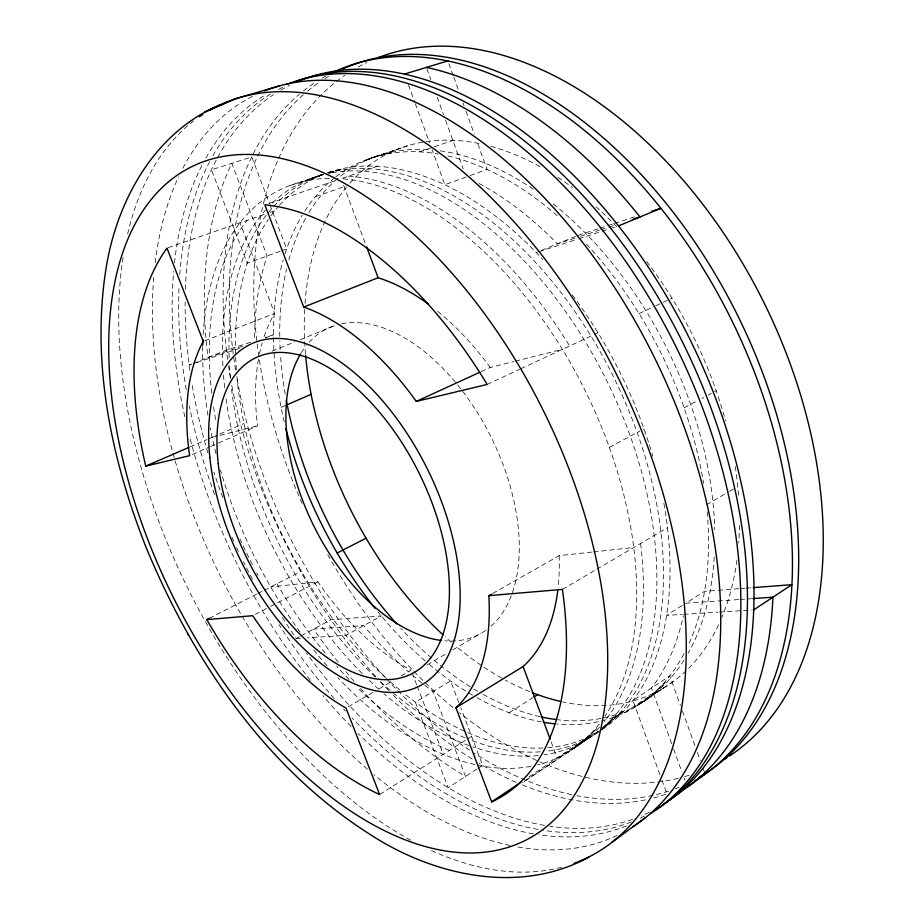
<?xml version="1.0" encoding="UTF-8"?>
<svg xmlns="http://www.w3.org/2000/svg" width="924" height="924" viewBox="0 0 924 924"><rect width="100%" height="100%" fill="white"/><g stroke="black" fill="none" stroke-linecap="round" stroke-linejoin="round"><path stroke-width="0.69" stroke-dasharray="4.62 3.46" d="M598.498 731.681L573.284 748.556L579.567 744.386L597.147 728.262L579.567 744.386L522.695 782.489M602.667 727.869L616.239 715.488L602.483 728.077A313.097 186.509 63.7 0 0 606.929 381.081A313.097 186.509 63.7 0 0 328.909 173.285M601.281 729.81L622.522 711.295L601.616 729.59M663.825 687.814L636.959 705.497L647.239 698.983L665.372 682.64L647.239 698.983L642.688 702.125M643.231 701.778L673.608 681.288M529.036 776.818L588.392 737.04M624.589 712.785L653.742 693.243M524.208 781.519L576.38 746.523L566.943 752.806M579.567 744.386L582.744 742.249L573.284 748.556M600.126 730.572L585.851 740.124L589.073 737.999M476.934 769.034L448.175 787.722L415.373 702.125L450.623 681L458.754 702.413M478.066 768.294L482.628 765.338L460.787 707.772M682.178 605.497L666.574 615.384L682.27 614.402M379.649 794.536L466.458 739.65M467.671 738.888L473.689 735.088M509.055 712.727L532.825 697.701M594.779 733.795L600.3 730.295M601.409 729.602L604.723 727.5M427.188 664.841L445.53 654.1M452.876 649.803L481.011 633.333M562.404 589.408L595.599 569.923M596.835 569.196L667.486 527.708M706.479 504.816L728.262 492.03M729.452 491.325L735.389 487.837M348.117 706.895L372.915 692.434M379.036 688.865L391.164 681.785M401.166 675.952L411.076 670.166A221.922 129.198 63.7 0 1 317.948 581.808L270.732 586.936M492.538 593.554L559.147 555.636L592.134 552.055M282.351 617.486A405.521 246.05 63.7 0 0 296.165 638.496L299.907 636.474M301.166 635.804L330.896 619.75L381.266 615.927L345.876 635.4L307.519 637.791M609.309 447.32L639.766 431.231M643.185 429.417L644.04 428.967M684.106 407.807L697.089 400.947M701.917 398.406L703.522 397.551M708.304 395.022L711.492 393.347M714.656 391.672L716.239 390.84M255.255 614.379L269.334 607.068M270.605 606.398L317.948 581.808M209.355 618.295L256.664 594.12M257.946 593.474L263.063 590.852M264.333 590.205L301.409 571.263M487.156 384.453L519.577 369.323M520.882 368.722L593.312 334.927M594.479 334.384L597.99 332.744M639.061 313.594L654.492 306.387M655.74 305.809L662 302.899M663.247 302.31L672.002 298.233M481.138 371.644L490.217 367.475L513.813 361.55M192.238 454.504L209.217 447.066M210.533 446.5L217.059 443.636M218.364 443.058L257.542 425.906A221.922 129.198 63.7 0 1 258.454 359.228M190.009 446.927L206.941 439.57M208.235 439.004L217.302 435.077M219.866 433.957L244.005 423.481M281.092 407.368L285.955 405.266M536.255 252.564L537.583 252.009M541.579 250.369L575.513 236.371M272.026 351.201L294.791 341.892M300.127 339.709L335.158 325.444A170.697 99.168 63.7 0 0 306.756 345.102M239.316 348.475L196.004 362.809M265.303 338.057L273.516 334.765L265.442 337.399M191.88 363.941L189.201 365.015L194.641 363.248M193.22 363.409L226.415 350.15L253.326 341.36M204.608 340.841L274.636 313.409L239.986 222.8M321.24 174.936L308.408 179.753L323.331 174.243M323.1 174.44L315.477 177.362L323.204 174.463M376.819 156.156L363.744 161.053L407.507 145.807M280.145 251.247L247.251 263.259L211.446 169.808L251.767 156.918L269.462 203.557M281.45 250.774L286.659 248.868L269.97 204.885M466.158 177.004L444.848 184.731L432.051 149.642M470.108 175.572L487.052 169.439L476.772 140.945M168.168 247.69L266.216 213.71M270.097 212.358L274.832 210.718M315.28 196.697L346.304 185.943M268.953 203.407L334.361 181M377.454 166.239L341.175 178.667A316.1 185.019 63.7 0 1 586.128 392.619A316.1 185.019 63.7 0 1 604.897 716.285M419.45 151.859L433.021 147.205M434.361 146.743L453.222 140.286M289.87 185.551L322.984 174.694A313.097 186.509 63.7 0 0 272.395 202.98M322.233 174.601L311.469 178.251L323.516 174.601M367.105 159.459L400.496 148.175M373.862 157.172L380.827 154.828M318.572 175.849L325.421 173.539M328.343 172.534L332.501 171.148M578.077 235.32L598.452 228.667M599.803 228.216L606.606 225.999M607.957 225.56L613.397 223.781M614.749 223.342L635.123 216.69M242.654 346.234L207.958 357.519A401.686 247.759 63.7 0 1 231.785 163.305L267.117 256.006A308.235 188.796 63.7 0 0 254.654 340.887M574.982 238.126L557.38 243.844A308.235 188.796 63.7 0 0 477.616 182.709M580.399 236.359L599.353 230.192M600.716 229.753L607.484 227.547M608.835 227.108L614.252 225.352M538.992 251.675L577.396 239.235M578.771 238.785L600.716 231.67M602.09 231.231L608.951 229.013M610.325 228.563L617.174 226.345M327.766 172.915L342.388 169.138L328.032 172.869M374.058 157.115L391.048 152.668L381.208 155.174M328.725 173.25L335.25 171.552L329.048 173.123M212.15 437.306L257.542 425.906M515.199 361.203L562.393 349.353M593.566 551.894L633.714 547.539M738.9 588.715L704.55 591.325L685.758 603.233L738.634 599.561M740.332 588.6L744.617 588.276M746.049 588.172L751.778 587.733M740.066 599.457L745.784 599.064M747.216 598.96L751.501 598.671M296.165 638.496L300.416 638.23M683.702 614.31L717.948 612.173M719.38 612.081L752.194 610.036M412.092 672.845L416.689 684.857M417.209 686.197L443.254 754.319M343.67 185.366L365.638 244.271M551.154 741.822L557.172 757.957M408.431 84.858L414.83 102.402M415.315 103.754L429.591 142.897M659.955 774.67L632.894 700.461L669.761 675.894L680.422 705.462M661.919 780.064L666.839 793.554M426.9 68.757L430.827 79.58M437.202 97.17L443.589 114.761M445.553 120.178L463.213 168.884M671.667 743.647L651.501 688.057A308.235 188.796 63.7 0 0 683.356 615.834M673.631 749.075L681.993 772.129M683.956 777.546L684.95 780.26M448.868 63.594L453.268 75.803M453.765 77.166L458.662 90.725M463.063 102.945L464.044 105.659M465.996 111.088L474.324 134.153M682.362 710.845L695.46 747.146M697.401 752.517L700.311 760.591M703.222 768.653L704.677 772.683M683.979 660.198A304.458 190.46 63.7 0 1 603.638 717.913M600.819 718.479A304.458 190.46 63.7 0 1 557.357 719.692M539.801 716.608A304.458 190.46 63.7 0 1 481.127 693.266M477.5 691.175A304.458 190.46 63.7 0 1 473.908 689.038M470.339 686.844A304.458 190.46 63.7 0 1 400.785 628.332M285.204 394.121A304.458 190.46 63.7 0 1 280.526 355.139M280.191 349.595A304.458 190.46 63.7 0 1 279.857 340.852M279.764 336.544A304.458 190.46 63.7 0 1 286.59 269M288.865 260.06A304.458 190.46 63.7 0 1 307.057 215.754M308.963 212.543A304.458 190.46 63.7 0 1 430.422 149.78M440.147 150.831A304.458 190.46 63.7 0 1 534.222 189.859M553.349 204.031A304.458 190.46 63.7 0 1 714.714 529.718M714.24 556.999A304.458 190.46 63.7 0 1 688.126 653.28M684.037 653.684A305.394 190.055 63.7 0 1 556.537 724.012M541.533 721.91A305.394 190.055 63.7 0 1 476.207 697.285M472.545 695.183A305.394 190.055 63.7 0 1 428.759 663.986M425.179 660.926A305.394 190.055 63.7 0 1 378.182 612.196M284.269 421.922A305.394 190.055 63.7 0 1 283.171 259.921M285.042 253.73A305.394 190.055 63.7 0 1 302.206 215.2M304.781 211.053A305.394 190.055 63.7 0 1 333.529 178.632M335.758 176.865A305.394 190.055 63.7 0 1 438.091 153.95M447.793 155.902A305.394 190.055 63.7 0 1 557.83 216.204M586.497 244.132A305.394 190.055 63.7 0 1 703.591 483.437M707.172 511.861A305.394 190.055 63.7 0 1 688.969 643.647M360.476 688.519A401.686 247.759 63.7 0 0 465.534 776.437L433.148 691.475A308.235 188.796 63.7 0 1 413.074 675.756M354.1 681.311A401.686 247.759 63.7 0 1 345.195 670.812M338.242 662.242A401.686 247.759 63.7 0 1 313.663 629.059L363.709 625.583A308.235 188.796 63.7 0 0 408.593 671.898M665.892 794.259A397.932 249.353 63.7 0 1 652.332 798.301M645.518 799.861A397.932 249.353 63.7 0 1 521.067 784.43M516.123 782.328A397.932 249.353 63.7 0 1 479.129 763.282M472.152 759.02A397.932 249.353 63.7 0 1 392.515 694.398M388.738 690.517A397.932 249.353 63.7 0 1 380.341 681.635M375.756 676.599A397.932 249.353 63.7 0 1 231.589 384.176M230.423 377.685A397.932 249.353 63.7 0 1 228.528 365.916M227.581 359.355A397.932 249.353 63.7 0 1 299.214 94.398M303.442 90.933A397.932 249.353 63.7 0 1 315.465 82.294M322.245 78.113A397.932 249.353 63.7 0 1 325.675 76.172M649.156 812.323A405.521 246.05 63.7 0 1 641.649 815.788M632.674 819.299A405.521 246.05 63.7 0 1 549.815 826.252M544.502 825.398A405.521 246.05 63.7 0 1 306.56 653.21M257.981 575.409A405.521 246.05 63.7 0 1 256.722 573.03M252.379 564.633A405.521 246.05 63.7 0 1 240.044 539.004M222.846 497.609A405.521 246.05 63.7 0 1 213.871 472.129M207.9 452.956A405.521 246.05 63.7 0 1 191.707 382.213M189.905 370.293A405.521 246.05 63.7 0 1 185.135 302.033M185.366 289.385A405.521 246.05 63.7 0 1 273.608 94.583M280.792 90.102A405.521 246.05 63.7 0 1 289.501 85.389M597.897 732.016A311.134 187.445 63.7 0 1 547.747 747.701M542.942 748.001A311.134 187.445 63.7 0 1 403.453 692.954M399.826 689.985A311.134 187.445 63.7 0 1 389.928 681.473M386.359 678.251A311.134 187.445 63.7 0 1 236.925 376.576M236.371 369.808A311.134 187.445 63.7 0 1 268.26 219.577M271.102 215.569A311.134 187.445 63.7 0 1 277.558 207.438M279.418 205.313A311.134 187.445 63.7 0 1 322.961 174.497M327.904 172.649A311.134 187.445 63.7 0 1 542.85 259.54M572.36 295.01A311.134 187.445 63.7 0 1 652.829 456.179M663.894 503.337A311.134 187.445 63.7 0 1 601.963 729.498M327.743 172.869A312.116 186.983 63.7 0 1 633.968 423.804A312.116 186.983 63.7 0 1 545.922 751.316M540.217 751.836A312.116 186.983 63.7 0 1 470.143 739.87M465.038 737.814A312.116 186.983 63.7 0 1 380.538 681.889M375.375 677.061A312.116 186.983 63.7 0 1 231.127 385.192M230.446 378.332A312.116 186.983 63.7 0 1 229.533 365.985M229.164 357.773A312.116 186.983 63.7 0 1 323.111 174.266M631.265 821.979A406.814 245.461 63.7 0 1 543.543 830.364M538.08 829.463A406.814 245.461 63.7 0 1 352.148 718.087M345.472 711.018A406.814 245.461 63.7 0 1 343.578 708.974M334.269 698.59A406.814 245.461 63.7 0 1 278.979 624.624M252.448 579.221A406.814 245.461 63.7 0 1 243.439 561.7M238.461 551.432A406.814 245.461 63.7 0 1 236.636 547.562M233.657 541.094A406.814 245.461 63.7 0 1 231.912 537.202M214.587 494.525A406.814 245.461 63.7 0 1 189.339 405.948M186.255 389.616A406.814 245.461 63.7 0 1 179.106 285.828M179.776 274.567A406.814 245.461 63.7 0 1 209.598 161.792M212.89 155.752A406.814 245.461 63.7 0 1 271.252 93.624M278.517 89.466A406.814 245.461 63.7 0 1 283.506 86.902M644.386 816.111A406.814 245.461 63.7 0 1 637.883 819.207M617.14 835.423A412.081 242.966 63.7 0 1 515.396 846.534M509.956 845.448A412.081 242.966 63.7 0 1 373.862 774.624M367.44 769.23A412.081 242.966 63.7 0 1 153.973 274.312M155.186 262.82A412.081 242.966 63.7 0 1 178.586 176.865M182.871 168.191A412.081 242.966 63.7 0 1 252.933 96.131M599.318 723.966A316.1 185.019 63.7 0 1 537.699 764.841M530.896 766.331A316.1 185.019 63.7 0 1 337.895 677.731M327.073 665.846A316.1 185.019 63.7 0 1 313.213 649.283M300.057 632.028A316.1 185.019 63.7 0 1 220.443 469.946M215.973 453.568A316.1 185.019 63.7 0 1 210.175 427.708M207.946 415.315A316.1 185.019 63.7 0 1 202.726 346.523M203.211 334.465A316.1 185.019 63.7 0 1 332.074 178.309M449.411 750.427A315.096 185.516 63.7 0 1 357.195 687.548M349.041 679.463A315.096 185.516 63.7 0 1 336.775 666.423M325.329 653.233A315.096 185.516 63.7 0 1 276.934 583.76M215.615 419.473A315.096 185.516 63.7 0 1 213.375 405.682M211.758 393.243A315.096 185.516 63.7 0 1 247.043 220.351M348.533 176.149A315.096 185.516 63.7 0 1 569.611 345.98M640.575 543.52A315.096 185.516 63.7 0 1 603.996 721.875M599.445 727.13A315.096 185.516 63.7 0 1 563.49 753.718M598.463 731.404A313.097 186.509 63.7 0 1 544.017 754.839M538.369 755.532A313.097 186.509 63.7 0 1 472.742 746.869M469.022 745.564A313.097 186.509 63.7 0 1 383.934 693.774M378.69 689.165A313.097 186.509 63.7 0 1 368.318 679.544M362.208 673.538A313.097 186.509 63.7 0 1 226.08 398.891M224.705 387.861A313.097 186.509 63.7 0 1 223.435 374.093M222.915 365.869A313.097 186.509 63.7 0 1 265.569 210.095M626.507 825.894A408.119 244.86 63.7 0 1 538.935 834.753M533.483 833.864A408.119 244.86 63.7 0 1 358.038 733.46M351.085 726.53A408.119 244.86 63.7 0 1 322.903 695.61M310.406 680.341A408.119 244.86 63.7 0 1 189.432 436.116M184.823 416.759A408.119 244.86 63.7 0 1 173.643 271.344M174.474 262.924A408.119 244.86 63.7 0 1 202.668 163.975M205.937 157.935A408.119 244.86 63.7 0 1 265.223 95.033M561.7 867.209A418.849 239.559 63.7 0 1 430.238 849.976M410.718 840.17A418.849 239.559 63.7 0 1 123.123 257.265M127.639 233.945A418.849 239.559 63.7 0 1 193.532 120.998M259.448 354.054A221.922 129.198 63.7 0 1 262.104 343.162M264.102 336.671A221.922 129.198 63.7 0 1 274.636 313.409M437.71 311.353A221.922 129.198 63.7 0 1 490.217 367.475M559.147 555.636A221.922 129.198 63.7 0 1 558.061 587.93M485.77 630.33A170.697 99.168 63.7 0 1 444.952 640.817M301.224 352.887A170.697 99.168 63.7 0 1 304.955 347.401M341.499 323.816A170.697 99.168 63.7 0 1 491.337 437.572A170.697 99.168 63.7 0 1 491.141 626.091M718.56 624.832A300.762 191.996 63.7 0 1 562.647 701.894M529.683 691.626A300.762 191.996 63.7 0 1 505.324 680.087M501.732 678.101A300.762 191.996 63.7 0 1 455.509 645.83M451.339 642.284A300.762 191.996 63.7 0 1 445.16 636.798M305.521 354.296A300.762 191.996 63.7 0 1 304.677 308.928M305.024 303.43A300.762 191.996 63.7 0 1 346.257 187.353M349.803 183.206A300.762 191.996 63.7 0 1 479.741 143.67M490.875 146.35A300.762 191.996 63.7 0 1 542.238 167.879M557.83 177.362A300.762 191.996 63.7 0 1 572.591 187.653M596.038 206.745A300.762 191.996 63.7 0 1 616.978 226.958M646.65 261.55A300.762 191.996 63.7 0 1 725.559 420.951M735.238 466.528A300.762 191.996 63.7 0 1 738.703 497.666M739.466 525.271A300.762 191.996 63.7 0 1 738.703 543.023M736.948 560.048A300.762 191.996 63.7 0 1 721.817 617.498M689.2 775.236A391.822 251.79 63.7 0 1 683.737 776.876M678.228 778.32A391.822 251.79 63.7 0 1 459.517 712.82M452.876 707.449A391.822 251.79 63.7 0 1 326.403 552.298M302.079 503.453A391.822 251.79 63.7 0 1 344.906 75.214M358.258 66.955A391.822 251.79 63.7 0 1 366.886 62.497M679.128 787.236A396.685 249.861 63.7 0 1 675.225 788.761M668.606 791.083A396.685 249.861 63.7 0 1 576.969 795.714M571.61 794.64A396.685 249.861 63.7 0 1 474.289 753.21M469.658 750.207A396.685 249.861 63.7 0 1 236.694 376.588M235.585 369.97A396.685 249.861 63.7 0 1 303.291 94.722M307.611 91.037A396.685 249.861 63.7 0 1 320.154 81.693M324.948 78.598A396.685 249.861 63.7 0 1 328.621 76.38"/><path stroke-width="1.39" d="M612.058 842.168L644.606 818.294M669.299 800.299L705.162 774.035M491.302 594.259L488.831 595.657A229.152 125.156 63.7 0 1 455.925 707.772L491.66 801.859L520.847 782.305M753.626 609.944L791.845 584.684L753.21 587.618M534.026 696.939L537.618 694.663M455.925 707.772L523.088 666.539A221.922 129.198 63.7 0 0 557.738 590.725M206.803 619.6L252.702 615.707A229.152 125.156 63.7 0 0 346.026 708.119L379.649 794.536A326.507 179.36 63.7 0 1 206.803 619.6L209.355 618.295M337.144 553.002L366.077 538.218M219.508 105.093C152.91 133.195 115.211 203.834 105.405 272.638C91.638 365.534 111.758 460.175 145.784 546.604L146.131 547.493C193.405 661.688 267.094 770.154 373.423 836.555C436.163 876.322 520.582 894.478 588.703 857.229M416.285 401.409L487.156 384.453A326.507 179.36 63.7 0 0 264.865 204.805L303.707 307.057A229.152 125.156 63.7 0 1 416.285 401.409L479.833 372.245M226.796 102.275L204.874 111.966L236.29 98.51L280.838 85.482M145.726 466.146L189.628 455.648A229.152 125.156 63.7 0 1 203.28 341.36L166.99 248.106A326.507 179.36 63.7 0 0 145.726 466.146L188.704 447.493M287.168 404.735L311.111 394.34M618.549 225.895L660.937 208.258L651.432 211.365M303.707 307.057L378.124 277.743A221.922 129.198 63.7 0 1 428.332 304.112M633.206 219.184L639.974 216.978A401.686 247.759 63.7 0 0 426.414 67.406M404.493 74.07L447.886 60.88M488.831 595.657L562.404 589.408A326.507 179.36 63.7 0 1 491.66 801.859M752.933 598.567L772.938 597.181A401.686 247.759 63.7 0 1 687.398 787.04M188.046 634.384L188.427 635.007M366.643 246.951L378.124 277.743M523.088 666.539L550.161 739.142M556.098 719.53A304.458 190.46 63.7 0 1 541.06 716.897M396.673 623.827A304.458 190.46 63.7 0 1 286.255 400M554.042 723.758A305.394 190.055 63.7 0 1 544.04 722.36M375.144 608.431A305.394 190.055 63.7 0 1 285.897 428.563M335.123 71.402A397.932 249.353 63.7 0 1 728.366 313.582A397.932 249.353 63.7 0 1 694.571 780.919M299.896 80.688A405.521 246.05 63.7 0 1 688.495 336.486A405.521 246.05 63.7 0 1 662.381 804.919M295.172 81.809A406.814 245.461 63.7 0 1 682.778 342.619A406.814 245.461 63.7 0 1 655.509 809.863M264.391 90.956A412.081 242.966 63.7 0 1 652.471 353.592A412.081 242.966 63.7 0 1 633.102 826.518M202.76 345.172A316.1 185.019 63.7 0 1 202.933 339.801M286.555 84.465A408.119 244.86 63.7 0 1 674.636 344.017A408.119 244.86 63.7 0 1 650.577 813.617M209.055 110.557A418.849 239.559 63.7 0 1 619.484 380.399A418.849 239.559 63.7 0 1 574.058 863.339M199.33 116.747A418.849 239.559 63.7 0 1 202.91 114.333M441.233 640.436A170.697 99.168 63.7 0 1 313.432 525.225A170.697 99.168 63.7 0 1 300.531 354.042M560.129 701.339A300.762 191.996 63.7 0 1 532.328 692.677M443.116 634.927A300.762 191.996 63.7 0 1 305.636 355.636M378.159 57.623A391.822 251.79 63.7 0 1 762.288 299.284A391.822 251.79 63.7 0 1 729.255 756.144M726.945 757.634A391.822 251.79 63.7 0 1 724.612 759.089M343.139 68.861A396.685 249.861 63.7 0 1 733.979 308.177A396.685 249.861 63.7 0 1 703.984 774.451M701.616 775.917A396.685 249.861 63.7 0 1 699.214 777.35M209.863 457.611A190.633 103.938 63.7 0 0 411.769 689.281A190.633 103.938 63.7 0 0 381.416 399.48A190.633 103.938 63.7 0 0 209.863 457.611M111.573 396.315A375.895 207.242 63.7 0 0 514.044 845.321A375.895 207.242 63.7 0 0 448.718 269.565A375.895 207.242 63.7 0 0 111.573 396.315M218.226 463.582A176.23 96.038 63.7 0 0 405.336 676.53A176.23 96.038 63.7 0 0 375.906 408.038A176.23 96.038 63.7 0 0 218.226 463.582"/></g></svg>
